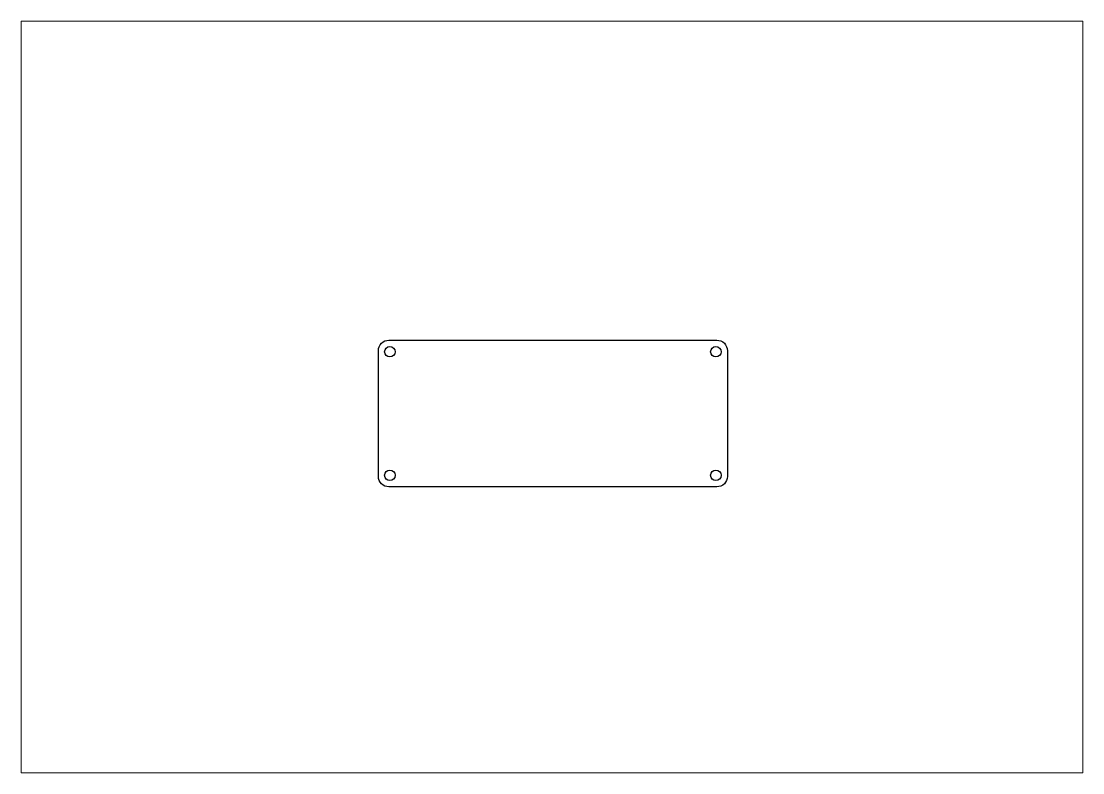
# Paper-space layout 'Layout1' of a CAD drawing. Header units: millimetres. Extents: x -18 to 286, y -9 to 206.
# The model-space entities are those that its viewports show. They can reach past a viewport. Long polylines and large blocks are cut down to what shows.
import ezdxf

# ---------------------------------------------------------------- set-up
doc = ezdxf.new("R2010")
doc.units = ezdxf.units.MM

msp = doc.modelspace()

# ---------------------------------------------------------------- linework, layer by layer
msp.add_lwpolyline([(0, 3), (0, 39, -0.414214), (3, 42), (97, 42, -0.414214), (100, 39), (100, 3, -0.414214), (97, 0), (3, 0, -0.414214)], format="xyb", close=True)
for centre in [(3.3, 38.7), (96.7, 38.7), (3.3, 3.3), (96.7, 3.3)]:
    msp.add_circle(centre, 1.5)

psp = doc.layouts.get("Layout1")

# ---------------------------------------------------------------- viewports
at = {"layer": '0'}
psp.add_viewport(center=(133.88, 98.5), size=(304.14, 215.2445), view_center_point=(49.74, 25.73), view_height=215.2445, dxfattribs=at)

doc.saveas('drawing.dxf')
